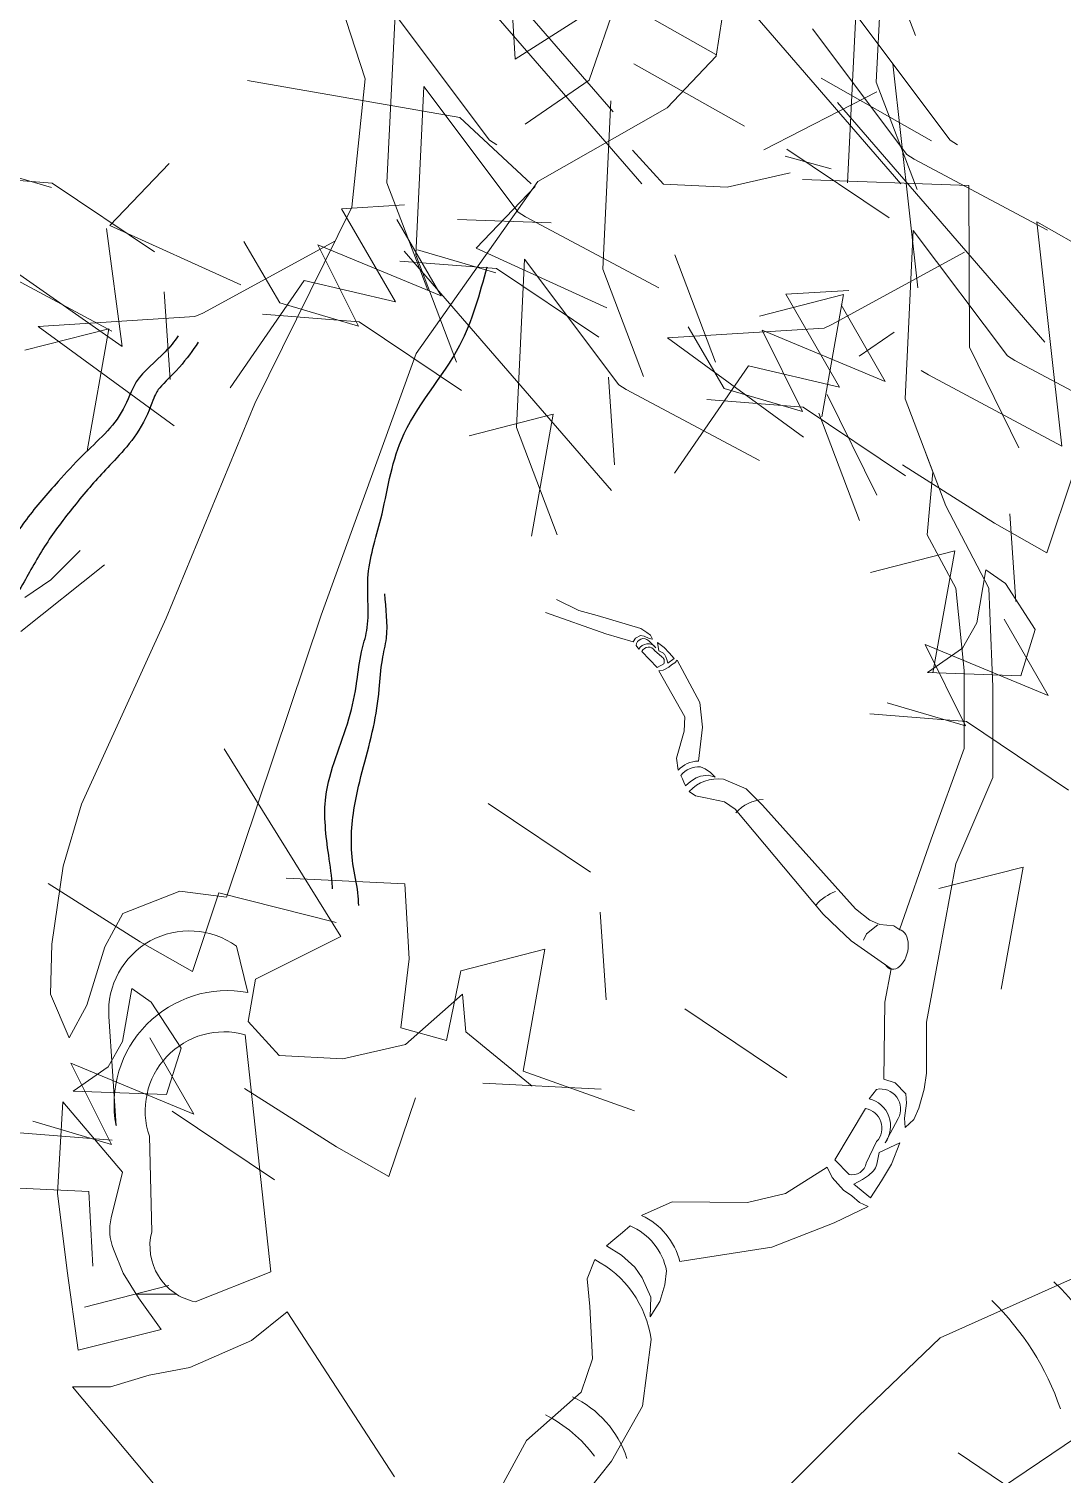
# Model space of a CAD drawing. Header units: inches. Extents: x 0.9 to 45.9, y 0.4 to 30.4.
# Drawn here: x 19.934 to 20.331, y 3.866 to 4.422 of the extents above; entities that cross this region are included whole.
import ezdxf

# ---------------------------------------------------------------- set-up
doc = ezdxf.new("R2010")
doc.units = ezdxf.units.IN
doc.header["$MEASUREMENT"] = 0
doc.layers.add('ARBOLES', color=3, linetype='Continuous', lineweight=0)

# ---------------------------------------------------------------- blocks, each defined once
blk = doc.blocks.new('drbsh')
at = {"layer": 'ARBOLES'}
for p, q in [((2066.11651133265, 1325.907592534873), (2066.129559462247, 1325.893306035964)), ((2066.180494503767, 1325.905006461282), (2066.199739462188, 1325.899673810471)), ((2066.224136150524, 1325.879252681146), (2066.181254384081, 1325.908022663905)), ((2065.840046397129, 1325.90156010111), (2065.872931537306, 1325.891900007198)), ((2066.156201158977, 1325.891973844493), (2066.182550654815, 1325.898011258834)), ((2065.873216680741, 1325.893702703259), (2065.83274348098, 1325.896866709994)), ((2065.916098447184, 1325.8649327205), (2065.873216680741, 1325.893702703259)), ((2066.129559462247, 1325.893306035964), (2066.156201158977, 1325.891973844493)), ((2066.020954865902, 1325.884580339892), (2065.994538680403, 1325.882944115774)), ((2065.994538680403, 1325.882944115774), (2066.017097927389, 1325.844013317971)), ((2066.036216888345, 1325.846476367592), (2066.017760967023, 1325.878553581457)), ((2066.082367748122, 1325.877037439961), (2066.043191956961, 1325.878436617549)), ((2065.953561911377, 1325.869331877373), (2065.96870126097, 1325.843509137828)), ((2065.984628253868, 1325.86789314262), (2066.036216888345, 1325.846476367592)), ((2066.001586401148, 1325.833849043916), (2065.984628253868, 1325.86789314262)), ((2066.059471980801, 1325.85790266991), (2066.018998781039, 1325.861066676646)), ((2066.026301697189, 1325.865760067761), (2066.059186837367, 1325.85609997385)), ((2066.102353747244, 1325.829132687151), (2066.059471980801, 1325.85790266991)), ((2065.978842565945, 1325.85294629015), (2065.947881877366, 1325.808003816711)), ((2066.017097927389, 1325.844013317971), (2065.978842565945, 1325.85294629015)), ((2066.207210165962, 1325.848780306544), (2066.180793980464, 1325.847144082425)), ((2065.922629821653, 1325.811483151554), (2065.920129419521, 1325.848190447374)), ((2065.96870126097, 1325.843509137828), (2066.001586401148, 1325.833849043916)), ((2066.169740413159, 1325.838017072357), (2066.205036699637, 1325.847029959747)), ((2066.180793980464, 1325.847144082425), (2066.20335322745, 1325.808213284623)), ((2066.205036699637, 1325.847029959747), (2066.195910419474, 1325.795870582444)), ((2066.222472188405, 1325.810676334244), (2066.204016267084, 1325.842753548109)), ((2066.001871544582, 1325.835651739977), (2065.96139834482, 1325.838815746712)), ((2065.861702709819, 1325.823697111711), (2065.896998996296, 1325.8327099991)), ((2065.896998996296, 1325.8327099991), (2065.887872716134, 1325.781550621798)), ((2066.044753311023, 1325.806881757218), (2066.001871544582, 1325.835651739977)), ((2066.139817211437, 1325.833531844025), (2066.15495656103, 1325.807709104479)), ((2066.170883553928, 1325.832093109271), (2066.222472188405, 1325.810676334244)), ((2066.187841701208, 1325.798049010568), (2066.170883553928, 1325.832093109271)), ((2066.211538239445, 1325.821156511498), (2066.22622348253, 1325.831259681046)), ((2066.108885121713, 1325.775683118205), (2066.106384719581, 1325.812390414025)), ((2066.165097866005, 1325.817146256802), (2066.134137177426, 1325.772203783362)), ((2066.20335322745, 1325.808213284623), (2066.165097866005, 1325.817146256802)), ((2066.15495656103, 1325.807709104479), (2066.187841701208, 1325.798049010568)), ((2066.188126844642, 1325.799851706628), (2066.147653644881, 1325.803015713364)), ((2066.047958009879, 1325.787897078362), (2066.083254296356, 1325.796909965752)), ((2066.083254296356, 1325.796909965752), (2066.074128016194, 1325.74575058845)), ((2066.231008611084, 1325.771081723869), (2066.188126844642, 1325.799851706628)), ((2066.229654289508, 1325.775650242367), (2066.26824140901, 1325.751238215708)), ((2066.290203829543, 1325.738864336643), (2066.301273242547, 1325.771763888194)), ((2066.277231404196, 1325.718403012154), (2066.274731002064, 1325.755110307974)), ((2066.26824140901, 1325.751238215708), (2066.26824140901, 1325.751238215708)), ((2066.26824140901, 1325.751238215708), (2066.290203829543, 1325.738864336643)), ((2066.216304292362, 1325.730616972311), (2066.251600578839, 1325.739629859701)), ((2066.251600578839, 1325.739629859701), (2066.242474298677, 1325.688470482399)), ((2066.260840400831, 1325.709485695676), (2066.264711454261, 1325.731708113853)), ((2066.264711454261, 1325.731708113853), (2066.272902003964, 1325.725937161702)), ((2066.272902003964, 1325.725937161702), (2066.285394258066, 1325.706635951579)), ((2066.254878127404, 1325.698799518136), (2066.260840400831, 1325.709485695676)), ((2066.290818251923, 1325.678987028564), (2066.2723623306, 1325.711064242429)), ((2066.285394258066, 1325.706635951579), (2066.27936867548, 1325.687297170999)), ((2066.239229617446, 1325.700403803592), (2066.290818251923, 1325.678987028564)), ((2066.256187764724, 1325.666359704888), (2066.239229617446, 1325.700403803592)), ((2066.240192884319, 1325.688696348588), (2066.254878127404, 1325.698799518136)), ((2066.27936867548, 1325.687297170999), (2066.240192884319, 1325.688696348588)), ((2066.223302624547, 1325.6760197988), (2066.256187764724, 1325.666359704888)), ((2066.256472908159, 1325.668162400949), (2066.215999708397, 1325.671326407684)), ((2066.299354674602, 1325.63939241819), (2066.256472908159, 1325.668162400949)), ((2065.945335716672, 1325.656626789456), (2065.994256291249, 1325.578045129578)), ((2066.09887744382, 1325.604952987945), (2066.055995677378, 1325.633722970704)), ((2066.244958937237, 1325.598156809401), (2066.280255223714, 1325.607169696791)), ((2066.280255223714, 1325.607169696791), (2066.271128943552, 1325.556010319488)), ((2065.971313293998, 1325.602499288924), (2066.021038206418, 1325.600058726963)), ((2065.871470903449, 1325.600230065785), (2065.910058022951, 1325.575818039126)), ((2065.932020443484, 1325.563444160061), (2065.943089856488, 1325.596343711612)), ((2065.943089856488, 1325.596343711612), (2065.992222716749, 1325.583944093844)), ((2066.021038206418, 1325.600058726963), (2066.022811486817, 1325.56872165241)), ((2066.10540881829, 1325.551503418999), (2066.102908416157, 1325.58821071482)), ((2065.994256291249, 1325.578045129578), (2065.958400452319, 1325.560136039586)), ((2065.910058022951, 1325.575818039126), (2065.910058022951, 1325.575818039126)), ((2065.910058022951, 1325.575818039126), (2065.932020443484, 1325.563444160061)), ((2066.044481706455, 1325.563717379157), (2066.079777992932, 1325.572730266546)), ((2066.079777992932, 1325.572730266546), (2066.070651712771, 1325.521570889244)), ((2066.022811486817, 1325.56872165241), (2066.019312045066, 1325.539846015738)), ((2066.022811486817, 1325.56872165241), (2066.022811486817, 1325.56872165241)), ((2065.958400452319, 1325.560136039586), (2065.955328873948, 1325.54243208933)), ((2066.038557003487, 1325.534513364928), (2066.044481706455, 1325.563717379157)), ((2065.902657014772, 1325.534065519094), (2065.906528068202, 1325.556287937271)), ((2065.906528068202, 1325.556287937271), (2065.914718617905, 1325.55051698512)), ((2066.021368196113, 1325.532850813291), (2066.045157361157, 1325.55388912715)), ((2066.045157361157, 1325.55388912715), (2066.046598883499, 1325.538031107077)), ((2065.914718617905, 1325.55051698512), (2065.927210872007, 1325.531215774997)), ((2066.181259574928, 1325.519032960602), (2066.138377808486, 1325.547802943361)), ((2065.955328873948, 1325.54243208933), (2065.968377003545, 1325.528145590421)), ((2066.019312045066, 1325.539846015738), (2066.038557003487, 1325.534513364928)), ((2065.896694741346, 1325.523379341554), (2065.902657014772, 1325.534065519094)), ((2065.932634865863, 1325.503566851982), (2065.914178944541, 1325.535644065848)), ((2066.046598883499, 1325.538031107077), (2066.074369826639, 1325.515329941026)), ((2065.927210872007, 1325.531215774997), (2065.921185289421, 1325.511876994418)), ((2065.968377003545, 1325.528145590421), (2065.995018700276, 1325.52681339895)), ((2065.995018700276, 1325.52681339895), (2066.021368196113, 1325.532850813291)), ((2065.881046231387, 1325.52498362701), (2065.932634865863, 1325.503566851982)), ((2065.898004378665, 1325.490939528306), (2065.881046231387, 1325.52498362701)), ((2065.88200949826, 1325.513276172006), (2065.896694741346, 1325.523379341554)), ((2066.053695425106, 1325.516579261581), (2066.103420337526, 1325.51413869962)), ((2066.070651712771, 1325.521570889244), (2066.117355634856, 1325.504961402529)), ((2065.921185289421, 1325.511876994418), (2065.88200949826, 1325.513276172006)), ((2065.953853034557, 1325.514310038442), (2065.992440154059, 1325.489898011783)), ((2066.014402574592, 1325.477524132718), (2066.025471987596, 1325.510423684269)), ((2065.966349629994, 1325.47607294693), (2065.923467863552, 1325.504842929689)), ((2065.865119238488, 1325.500599622218), (2065.898004378665, 1325.490939528306)), ((2065.8982895221, 1325.492742224367), (2065.857816322338, 1325.495906231102)), ((2065.992440154059, 1325.489898011783), (2065.992440154059, 1325.489898011783)), ((2065.992440154059, 1325.489898011783), (2066.014402574592, 1325.477524132718)), ((2065.838785480172, 1325.473619247909), (2065.888510392591, 1325.471178685948)), ((2065.888510392591, 1325.471178685948), (2065.89028367299, 1325.439841611395)), ((2065.89028367299, 1325.439841611395), (2065.89028367299, 1325.439841611395)), ((2065.886775551178, 1325.422736632819), (2065.922071837655, 1325.431749520209)), ((2066.295878371178, 1325.332872813536), (2066.252996604736, 1325.361642796295))]:
    blk.add_line(p, q, dxfattribs=at)
at = {"layer": 'ARBOLES', "color": 40, "lineweight": -3, "ltscale": 0.05}
for points, knots in [([(2065.990775548199, 1325.597971342441), (2065.990760921002, 1325.598219437042), (2065.99046297127, 1325.602975292287), (2065.988535575376, 1325.615710446201), (2065.985515255961, 1325.640161839795), (2065.996886505331, 1325.66328477686), (2066.000984238121, 1325.683751763974), (2066.00228467856, 1325.696307626112), (2066.006879354432, 1325.71024963799), (2066.003694743886, 1325.729625999257), (2066.012662578196, 1325.755652051013), (2066.017206526623, 1325.791614677382), (2066.045450395652, 1325.820915415287), (2066.052530920707, 1325.84738856764), (2066.055556543445, 1325.8587009733)], [0.0394488688079789, 0.0394488688079789, 0.0394488688079789, 0.0394488688079789, 0.0401955979614097, 0.0537702330025662, 0.0782065168942876, 0.1122583886209234, 0.128367161448092, 0.1408131915931568, 0.150033680962336, 0.1719696084466653, 0.1974579812009499, 0.2316550493067436, 0.2782897401064927, 0.3130868744995916, 0.3130868744995916, 0.3130868744995916, 0.3130868744995916]), ([(2065.934379942179, 1325.827048265185), (2065.932163664044, 1325.823596116874), (2065.929607272369, 1325.820103224178), (2065.922353110538, 1325.811986586278), (2065.919007382211, 1325.80902105775), (2065.916658348217, 1325.8058624278), (2065.916317739151, 1325.804917334096), (2065.91368976888, 1325.798017131958), (2065.911271350145, 1325.792694730501), (2065.905888680554, 1325.784787506069), (2065.902990643153, 1325.781514137418), (2065.894887843012, 1325.772834856872), (2065.890854991297, 1325.768647278918), (2065.88212086203, 1325.758100196517), (2065.877757786734, 1325.752728921401), (2065.870310681243, 1325.742233486824), (2065.866923005517, 1325.736573429008), (2065.860713757273, 1325.725432260081), (2065.858042739684, 1325.720341023727), (2065.83943821762, 1325.694097824462), (2065.819007607412, 1325.668696878781), (2065.779768125064, 1325.625726474396), (2065.744662629463, 1325.589059598856), (2065.724474673064, 1325.568143272877), (2065.721752567293, 1325.564656464356), (2065.718696610627, 1325.560270731155)], [0.1620575157350072, 0.1620575157350072, 0.1620575157350072, 0.1620575157350072, 0.1961721231079816, 0.1961721231079816, 0.2420973539763459, 0.2420973539763459, 0.2765232390010261, 0.2765232390010261, 0.3109491240257065, 0.3109491240257065, 0.3453750090503868, 0.3453750090503868, 0.4142267790997474, 0.4142267790997474, 0.4830785491491081, 0.4830785491491081, 0.5519303191984686, 0.5519303191984686, 0.6142307658090994, 0.6142307658090994, 0.6614213359964511, 0.6614213359964511, 0.6966575399496079, 0.6966575399496079, 0.7010801486882288, 0.7010801486882288, 0.7010801486882288, 0.7010801486882288]), ([(2065.926049117098, 1325.829726474923), (2065.924373325565, 1325.827386034464), (2065.918919257366, 1325.820572702195), (2065.907993404755, 1325.812664106), (2065.902323183587, 1325.794174161532), (2065.888086302439, 1325.782406137182), (2065.874364235117, 1325.767309332347), (2065.862143234271, 1325.753340200765), (2065.850574582648, 1325.735438877704), (2065.840337879266, 1325.717523992509), (2065.831674482425, 1325.699508520519), (2065.822108200769, 1325.699586398054), (2065.821144521708, 1325.699719279783)], [0.1673592823567681, 0.1673592823567681, 0.1673592823567681, 0.1673592823567681, 0.1951597815255988, 0.2515602139913373, 0.2924567590787688, 0.3756671583304663, 0.423804135510201, 0.4905569818558313, 0.5552214692710601, 0.6264428960692549, 0.7027790719727264, 0.7118069473092571, 0.7118069473092571, 0.7118069473092571, 0.7118069473092571]), ([(2066.001717288509, 1325.591015520474), (2066.001617793972, 1325.592791796554), (2066.001322321634, 1325.598657719441), (2065.997908367754, 1325.612262573203), (2065.999238760919, 1325.636207853811), (2066.007217117563, 1325.659753958148), (2066.010486071197, 1325.680423791422), (2066.01106498911, 1325.693030090847), (2066.014611850908, 1325.706110936908), (2066.013021159415, 1325.715482396045), (2066.012713505659, 1325.721681428951)], [0.0371180895805946, 0.0371180895805946, 0.0371180895805946, 0.0371180895805946, 0.0424497253840332, 0.05473776310690599, 0.0789302744451883, 0.1129821461718239, 0.1290909189990163, 0.1415369491440776, 0.1507574385132302, 0.1693401305282455, 0.1693401305282455, 0.1693401305282455, 0.1693401305282455])]:
    blk.add_open_spline(points, degree=3, knots=knots, dxfattribs=at)

msp = doc.modelspace()

# ---------------------------------------------------------------- linework, layer by layer
at = {"layer": 'ARBOLES', "lineweight": 5}
for p, q in [((20.07883975960367, 4.481736035471599, -0.0740027246248414), (20.15860877341156, 4.389583920289269, -0.0740027246248414)), ((20.26308981880679, 4.465780564517317, -0.0740027246248414), (20.25995713845286, 4.401031994793684, -0.0740027246248414)), ((20.25933744948979, 4.460191145976509, -0.0740027246248414), (20.27504347766175, 4.418950685054469, -0.0740027246248414)), ((20.08992022670786, 4.454059436658426, -0.0740027246248414), (20.16968924051575, 4.361907321475641, -0.0740027246248414)), ((20.18964373529052, 4.454059436658426, -0.0740027246248414), (20.26941274909863, 4.361907321475641, -0.0740027246248414)), ((20.16380838309765, 4.443371577206889, -0.0740027246248414), (20.14942846093258, 4.401755371566637, -0.0740027246248414)), ((20.1981206378337, 4.411734582942458, -0.0740027246248414), (20.15556802793166, 4.435830891845725, -0.0740027246248414)), ((20.07472326874453, 4.427033326178261, -0.0740027246248414), (20.07159058839061, 4.362284756454969, -0.0740027246248414)), ((20.11102768018763, 4.378748432658071, -0.0740027246248414), (20.07472326874453, 4.427033326178261, -0.0740027246248414)), ((20.25201004705654, 4.427033326178261, -0.0740027246248414), (20.24887736670171, 4.362284756454969, -0.0740027246248414)), ((20.28831445849987, 4.378748432658071, -0.0740027246248414), (20.25201004705654, 4.427033326178261, -0.0740027246248414)), ((20.2716934101657, 4.373213112895073, -0.0740027246248414), (20.23538899872374, 4.421498006415717, -0.0740027246248414)), ((20.20920110493789, 4.384057984129285, -0.0740027246248414), (20.16664849503563, 4.40815429303187, -0.0740027246248414)), ((20.26637200361874, 4.40815429303187, -0.0740027246248414), (20.27597866546061, 4.321921475676149, -0.0740027246248414)), ((20.09959710935145, 4.387407262969063, -0.0740027246248414), (20.01797885567662, 4.401717676417078, -0.0740027246248414)), ((20.08580373584964, 4.399356727364633, -0.0740027246248414), (20.08267105549571, 4.334608157641227, -0.0740027246248414)), ((20.1221081472916, 4.351071833844557, -0.0740027246248414), (20.08580373584964, 4.399356727364633, -0.0740027246248414)), ((20.14942846093258, 4.401755371566637, -0.0740027246248414), (20.12473782861666, 4.384877297973944, -0.0740027246248414)), ((20.28122379343658, 4.378522664366628, -0.0740027246248414), (20.23867118353455, 4.402618973269327, -0.0740027246248414)), ((20.25995713845286, 4.401031994793684, -0.0740027246248414), (20.27566316662346, 4.359791533871643, -0.0740027246248414)), ((20.15782642434878, 4.39382140760209, -0.0740027246248414), (20.15469374399486, 4.32907283787857, -0.0740027246248414)), ((20.26014863737377, 4.397319415671731, -0.0740027246248414), (20.2166295070147, 4.375016007747362, -0.0740027246248414)), ((20.24504607081171, 4.393170919268513, -0.0740027246248414), (20.32481508461846, 4.301018804085956, -0.0740027246248414)), ((20.12714813988082, 4.361910341335587, -0.0740027246248414), (20.09959710935145, 4.387407262969063, -0.0740027246248414)), ((20.11386574580347, 4.376970787604918, -0.0740027246248414), (20.11102768018763, 4.378748432658071, -0.0740027246248414)), ((20.2911525241157, 4.376970787604918, -0.0740027246248414), (20.28831445849987, 4.378748432658071, -0.0740027246248414)), ((19.96499043644694, 4.345918249630571, -0.0740027246248414), (19.9877583272028, 4.3697286732165, -0.0740027246248414)), ((20.27453147578289, 4.371435467842261, -0.0740027246248414), (20.2716934101657, 4.373213112895073, -0.0740027246248414)), ((20.3258404197516, 4.344062754726892, -0.0740027246248414), (20.27453147578289, 4.371435467842261, -0.0740027246248414)), ((20.07159058839061, 4.362284756454969, -0.0740027246248414), (20.08729661656257, 4.321044295532701, -0.0740027246248414)), ((20.10588923278969, 4.33712246038975, -0.0740027246248414), (20.12865712354555, 4.36093288397602, -0.0740027246248414)), ((20.23147807882565, 4.363589197301607, -0.0740027246248414), (20.29561715030154, 4.361269250401605, -0.0740027246248414)), ((20.29561715030154, 4.361269250401605, -0.0740027246248414), (20.29577644334863, 4.299049207319953, -0.0740027246248414)), ((20.12494621290766, 4.349294188791291, -0.0740027246248414), (20.1221081472916, 4.351071833844557, -0.0740027246248414)), ((20.17625515687773, 4.321921475676149, -0.0740027246248414), (20.12494621290766, 4.349294188791291, -0.0740027246248414)), ((19.9696343643307, 4.299314601656064, -0.0740027246248414), (19.96358617463083, 4.344769089876863, -0.0740027246248414)), ((20.01537503017157, 4.323073829576046, -0.0740027246248414), (19.96499043644694, 4.345918249630571, -0.0740027246248414)), ((20.27417028591076, 4.344003529737719, -0.0740027246248414), (20.2710376055566, 4.279254960014313, -0.0740027246248414)), ((20.31047469735363, 4.295718636217529, -0.0740027246248414), (20.27417028591076, 4.344003529737719, -0.0740027246248414)), ((20.3643269490406, 4.323169466739373, -0.0740027246248414), (20.32177433913857, 4.347265775642526, -0.0740027246248414)), ((20.32177433913857, 4.347265775642526, -0.0740027246248414), (20.33138100098067, 4.261032958286577, -0.0740027246248414)), ((20.05177822801765, 4.340041233542465, -0.0740027246248414), (20.00070904939052, 4.312223754344345, -0.0740027246248414)), ((20.15627382651455, 4.314278040335225, -0.0740027246248414), (20.10588923278969, 4.33712246038975, -0.0740027246248414)), ((19.96572697725382, 4.305315516388063, -0.0740027246248414), (19.91441803328466, 4.332688229503319, -0.0740027246248414)), ((20.0782193752887, 4.336088723156863, -0.0740027246248414), (20.15798838909591, 4.243936607974078, -0.0740027246248414)), ((20.08267105549571, 4.334608157641227, -0.0740027246248414), (20.09837708366676, 4.293367696719073, -0.0740027246248414)), ((20.12458502303643, 4.332932890212291, -0.0740027246248414), (20.12145234268159, 4.268184320488885, -0.0740027246248414)), ((20.16088943447976, 4.28464799669176, -0.0740027246248414), (20.12458502303643, 4.332932890212291, -0.0740027246248414)), ((20.18239456407768, 4.334608157641227, -0.0740027246248414), (20.19810059224851, 4.293367696719073, -0.0740027246248414)), ((20.29394800971458, 4.335642972797118, -0.0740027246248414), (20.24287883108768, 4.307825493598429, -0.0740027246248414)), ((19.92775527476174, 4.328655510390931, -0.0740027246248414), (19.9696343643307, 4.299314601656064, -0.0740027246248414)), ((20.15469374399486, 4.32907283787857, -0.0740027246248414), (20.17039977216545, 4.287832376956416, -0.0740027246248414)), ((19.99766406130384, 4.310829951659215, -0.0740027246248414), (19.93737235516259, 4.307041627083763, -0.0740027246248414)), ((20.00070904939052, 4.312223754344345, -0.0740027246248414), (19.99766406130384, 4.310829951659215, -0.0740027246248414)), ((19.93737235516259, 4.307041627083763, -0.0740027246248414), (19.98974085236891, 4.268835194799621, -0.0740027246248414)), ((20.23983384300054, 4.306431690913982, -0.0740027246248414), (20.17954213685975, 4.302643366338302, -0.0740027246248414)), ((20.24287883108768, 4.307825493598429, -0.0740027246248414), (20.23983384300054, 4.306431690913982, -0.0740027246248414)), ((20.17954213685975, 4.302643366338302, -0.0740027246248414), (20.2319106340647, 4.264436934054501, -0.0740027246248414)), ((20.29577644334863, 4.299049207319953, -0.0740027246248414), (20.31486233694777, 4.260366276861745, -0.0740027246248414)), ((20.29577644334863, 4.299049207319953, -0.0740027246248414), (20.29577644334863, 4.299049207319953, -0.0740027246248414)), ((20.31331276296969, 4.29394099116449, -0.0740027246248414), (20.31047469735363, 4.295718636217529, -0.0740027246248414)), ((20.36462170693862, 4.266568278049348, -0.0740027246248414), (20.31331276296969, 4.29394099116449, -0.0740027246248414)), ((20.28007205701174, 4.288405671401947, -0.0740027246248414), (20.27723399139568, 4.290183316454417, -0.0740027246248414)), ((20.33138100098067, 4.261032958286577, -0.0740027246248414), (20.28007205701174, 4.288405671401947, -0.0740027246248414)), ((20.16372750009559, 4.282870351638948, -0.0740027246248414), (20.16088943447976, 4.28464799669176, -0.0740027246248414)), ((20.21503644406566, 4.255497638523693, -0.0740027246248414), (20.16372750009559, 4.282870351638948, -0.0740027246248414)), ((20.24107502473184, 4.280831154639017, -0.0740027246248414), (20.26016091832985, 4.242148224180923, -0.0740027246248414)), ((20.24107502473184, 4.280831154639017, -0.0740027246248414), (20.24107502473184, 4.280831154639017, -0.0740027246248414)), ((20.2710376055566, 4.279254960014313, -0.0740027246248414), (20.28674363372856, 4.2380144990925, -0.0740027246248414)), ((20.23779689959774, 4.273719640251656, -0.0740027246248414), (20.2535029277697, 4.232479179329047, -0.0740027246248414)), ((20.12145234268159, 4.268184320488885, -0.0740027246248414), (20.13715837085356, 4.226943859566958, -0.0740027246248414))]:
    msp.add_line(p, q, dxfattribs=at)
at = {"layer": 'ARBOLES', "color": 40, "lineweight": 5}
for p, q in [((20.12094653420654, 4.409928390837521, -0.0740027246248414), (20.11736804709953, 4.468384294083066, -0.0740027246248414)), ((20.19829056850476, 4.411071081554823, -0.0740027246248414), (20.20183663019957, 4.43361247701624, -0.0740027246248414)), ((20.06324761150272, 4.402334079283591, -0.0740027246248414), (20.05391485157865, 4.430685510612292, -0.0740027246248414)), ((20.15338608488064, 4.430514450100063, -0.0740027246248414), (20.12094653420654, 4.409928390837521, -0.0740027246248414)), ((20.17944804270364, 4.391137955370922, -0.0740027246248414), (20.19829056850476, 4.411071081554823, -0.0740027246248414)), ((20.05811397955976, 4.352911916146113, -0.0740027246248414), (20.06324761150272, 4.402334079283591, -0.0740027246248414)), ((20.12963933121459, 4.362775064899878, -0.0740027246248414), (20.17944804270364, 4.391137955370922, -0.0740027246248414)), ((20.12963933121459, 4.362775064899878, -0.0740027246248414), (20.08281853699854, 4.296641997920219, -0.0740027246248414)), ((20.05811397955976, 4.352911916146113, -0.0740027246248414), (20.02079295396156, 4.277378879221359, -0.0740027246248414)), ((20.08281853699854, 4.296641997920219, -0.0740027246248414), (20.04632148793057, 4.196013392702511, -0.0740027246248414)), ((20.02079295396156, 4.277378879221359, -0.0740027246248414), (19.9865627591626, 4.19486757084745, -0.0740027246248414)), ((20.28176020672667, 4.251099845959615, -0.0740027246248414), (20.27889061964179, 4.258634729553236, -0.0740027246248414)), ((20.27948856359858, 4.226889817028436, -0.0740027246248414), (20.28176020672667, 4.251099845959615, -0.0740027246248414)), ((20.30323073296272, 4.20633158132965, -0.0740027246248414), (20.28674363372856, 4.2380144990925, -0.0740027246248414)), ((20.2905683353486, 4.20633158132965, -0.0740027246248414), (20.27948856359858, 4.226889817028436, -0.0740027246248414)), ((19.95345463337257, 4.220903347607745, -0.0740027246248414), (19.9421624066877, 4.20960723377685, -0.0740027246248414)), ((19.96293368258675, 4.21542455333325, -0.0740027246248414), (19.93064590469457, 4.189781120905636, -0.0740027246248414)), ((19.9421624066877, 4.20960723377685, -0.0740027246248414), (19.93219704553466, 4.202741183082239, -0.0740027246248414)), ((20.29373358707544, 4.174703809271691, -0.0740027246248414), (20.2905683353486, 4.20633158132965, -0.0740027246248414)), ((20.30481335882568, 4.168378254860031, -0.0740027246248414), (20.30323073296272, 4.20633158132965, -0.0740027246248414)), ((20.13686933371291, 4.201984455709166, -0.0740027246248414), (20.14548155016364, 4.19778068437482, -0.0740027246248414)), ((20.14548155016364, 4.19778068437482, -0.0740027246248414), (20.15247596094859, 4.195831170385745, -0.0740027246248414)), ((19.9865627591626, 4.19486757084745, -0.0740027246248414), (19.95399306988161, 4.123343429097631, -0.0740027246248414)), ((20.04632148793057, 4.196013392702511, -0.0740027246248414), (20.0098907985785, 4.08750423962384, -0.0740027246248414)), ((20.13256130861582, 4.197025225766865, -0.0740027246248414), (20.15588659346786, 4.188781311120565, -0.0740027246248414)), ((20.15247596094859, 4.195831170385745, -0.0740027246248414), (20.16929844156475, 4.190868184116525, -0.0740027246248414)), ((20.15588659346786, 4.188781311120565, -0.0740027246248414), (20.16639986518457, 4.185707227222551, -0.0740027246248414)), ((20.16639986518457, 4.185707227222551, -0.0740027246248414), (20.16730494185462, 4.187114650022622, -0.0740027246248414)), ((20.16730494185462, 4.187114650022622, -0.0740027246248414), (20.16921569406672, 4.188158244734481, -0.0740027246248414)), ((20.16921569406672, 4.188158244734481, -0.0740027246248414), (20.17053768446958, 4.187887064175001, -0.0740027246248414)), ((20.16929844156475, 4.190868184116525, -0.0740027246248414), (20.17167192010474, 4.18938966973154, -0.0740027246248414)), ((20.17053768446958, 4.187887064175001, -0.0740027246248414), (20.17254064423655, 4.187043235362111, -0.0740027246248414)), ((20.17167192010474, 4.18938966973154, -0.0740027246248414), (20.17306580281461, 4.188282312452529, -0.0740027246248414)), ((20.17254064423655, 4.187043235362111, -0.0740027246248414), (20.1738291450627, 4.186770430540477, -0.0740027246248414)), ((20.17306580281461, 4.188282312452529, -0.0740027246248414), (20.1738291450627, 4.186770430540477, -0.0740027246248414)), ((20.1675107874858, 4.184322469587741, -0.0740027246248414), (20.16850369690455, 4.182949983870103, -0.0740027246248414)), ((20.16971336641454, 4.182055971568943, -0.0740027246248414), (20.17558168480768, 4.175933465090438, -0.0740027246248414)), ((20.17514819456669, 4.183487205701553, -0.0740027246248414), (20.1723414230717, 4.186183942629199, -0.0740027246248414)), ((20.17721401882481, 4.180094966129545, -0.0740027246248414), (20.17467143674166, 4.182343892643857, -0.0740027246248414)), ((20.17626222790368, 4.182251170534968, -0.0740027246248414), (20.1757160684695, 4.18548615662813, -0.0740027246248414)), ((20.1757160684695, 4.18548615662813, -0.0740027246248414), (20.17831700668152, 4.183543909037311, -0.0740027246248414)), ((20.17776312604865, 4.181514975513309, -0.0740027246248414), (20.17626222790368, 4.182251170534968, -0.0740027246248414)), ((20.17831700668152, 4.183543909037311, -0.0740027246248414), (20.18021287318975, 4.181497355129736, -0.0740027246248414)), ((20.17899567877571, 4.179923569065508, -0.0740027246248414), (20.17856423409766, 4.180738312004891, -0.0740027246248414)), ((20.18021287318975, 4.181497355129736, -0.0740027246248414), (20.18212266387063, 4.179388451617669, -0.0740027246248414)), ((20.17558168480768, 4.175933465090438, -0.0740027246248414), (20.17812932328779, 4.17731432906497, -0.0740027246248414)), ((20.17789356745861, 4.174891510835991, -0.0740027246248414), (20.18004079975462, 4.175954250973959, -0.0740027246248414)), ((20.17931861104061, 4.178945219017677, -0.0740027246248414), (20.17899567877571, 4.179923569065508, -0.0740027246248414)), ((20.1796556714658, 4.177597989651517, -0.0740027246248414), (20.17931861104061, 4.178945219017677, -0.0740027246248414)), ((20.18212266387063, 4.179388451617669, -0.0740027246248414), (20.1796556714658, 4.177597989651517, -0.0740027246248414)), ((20.18004079975462, 4.175954250973959, -0.0740027246248414), (20.18117780068182, 4.176880498624868, -0.0740027246248414)), ((20.18117780068182, 4.176880498624868, -0.0740027246248414), (20.18237552920463, 4.177665959315377, -0.0740027246248414)), ((20.18237552920463, 4.177665959315377, -0.0740027246248414), (20.18324490148375, 4.178699932040089, -0.0740027246248414)), ((20.18324490148375, 4.178699932040089, -0.0740027246248414), (20.19203957982067, 4.162453869963073, -0.0740027246248414)), ((20.17629817995844, 4.174576209560072, -0.0740027246248414), (20.17789356745861, 4.174891510835991, -0.0740027246248414)), ((20.17629817995844, 4.174576209560072, -0.0740027246248414), (20.18620332919072, 4.156884042880037, -0.0740027246248414)), ((20.29373358707544, 4.144657609677765, -0.0740027246248414), (20.29373358707544, 4.174703809271691, -0.0740027246248414)), ((20.30481335882568, 4.133587705596014, -0.0740027246248414), (20.30481335882568, 4.168378254860031, -0.0740027246248414)), ((20.19203957982067, 4.162453869963073, -0.0740027246248414), (20.19300078969972, 4.152959811037917, -0.0740027246248414)), ((20.18620332919072, 4.156884042880037, -0.0740027246248414), (20.18595457845667, 4.151344806137999, -0.0740027246248414)), ((20.19300078969972, 4.152959811037917, -0.0740027246248414), (20.1914946468958, 4.139814714524491, -0.0740027246248414)), ((20.18595457845667, 4.151344806137999, -0.0740027246248414), (20.18301971218561, 4.141028972631702, -0.0740027246248414)), ((20.28107118946268, 4.109866692691625, -0.0740027246248414), (20.29373358707544, 4.144657609677765, -0.0740027246248414)), ((20.18301971218561, 4.141028972631702, -0.0740027246248414), (20.1837051978287, 4.136334441073345, -0.0740027246248414)), ((20.19223812245586, 4.137650586574736, -0.0740027246248414), (20.19411048096963, 4.136885871321041, -0.0740027246248414)), ((20.19411048096963, 4.136885871321041, -0.0740027246248414), (20.19616672932857, 4.135540713498798, -0.0740027246248414)), ((20.18470119388989, 4.13435549271604, -0.0740027246248414), (20.18530696288762, 4.133071257198466, -0.0740027246248414)), ((20.18530696288762, 4.133071257198466, -0.0740027246248414), (20.18588334415249, 4.131768598915286, -0.0740027246248414)), ((20.18588334415249, 4.131768598915286, -0.0740027246248414), (20.18654078480158, 4.130365662980907, -0.0740027246248414)), ((20.18654078480158, 4.130365662980907, -0.0740027246248414), (20.18838868980269, 4.132033925738014, -0.0740027246248414)), ((20.18838868980269, 4.132033925738014, -0.0740027246248414), (20.19056337438182, 4.133436771390265, -0.0740027246248414)), ((20.19056337438182, 4.133436771390265, -0.0740027246248414), (20.19229624367067, 4.134026017685741, -0.0740027246248414)), ((20.19229624367067, 4.134026017685741, -0.0740027246248414), (20.19524349240059, 4.134492143096949, -0.0740027246248414)), ((20.19524349240059, 4.134492143096949, -0.0740027246248414), (20.19792344524744, 4.133651404203064, -0.0740027246248414)), ((20.19616672932857, 4.135540713498798, -0.0740027246248414), (20.19792344524744, 4.133651404203064, -0.0740027246248414)), ((20.2010694699748, 4.132915441932241, -0.0740027246248414), (20.20988653065869, 4.129167852335613, -0.0740027246248414)), ((20.2905683353486, 4.100378361074021, -0.0740027246248414), (20.30481335882568, 4.133587705596014, -0.0740027246248414)), ((20.18796245014373, 4.128217219346297, -0.0740027246248414), (20.19031245400178, 4.126451395022613, -0.0740027246248414)), ((20.19031245400178, 4.126451395022613, -0.0740027246248414), (20.1941953565527, 4.12575475115294, -0.0740027246248414)), ((20.1941953565527, 4.12575475115294, -0.0740027246248414), (20.20149616934968, 4.124139082760038, -0.0740027246248414)), ((20.20988653065869, 4.129167852335613, -0.0740027246248414), (20.21620386162571, 4.122856103613557, -0.0740027246248414)), ((19.95399306988161, 4.123343429097631, -0.0740027246248414), (19.94694496102879, 4.09944039378648, -0.0740027246248414)), ((20.20149616934968, 4.124139082760038, -0.0740027246248414), (20.20560781862063, 4.121321372994075, -0.0740027246248414)), ((20.20560781862063, 4.121321372994075, -0.0740027246248414), (20.23953950122568, 4.081004177790973, -0.0740027246248414)), ((20.21620386162571, 4.122856103613557, -0.0740027246248414), (20.25197246777775, 4.083063716827709, -0.0740027246248414)), ((20.26882655936951, 4.074997782416958, -0.0740027246248414), (20.28107118946268, 4.109866692691625, -0.0740027246248414)), ((19.94694496102879, 4.09944039378648, -0.0740027246248414), (19.94266088460454, 4.069478770260034, -0.0740027246248414)), ((20.28404032581766, 4.064977807844784, -0.0740027246248414), (20.2905683353486, 4.100378361074021, -0.0740027246248414)), ((19.99192672045778, 4.089809753742529, -0.0740027246248414), (19.96997161105473, 4.081249552536278, -0.0740027246248414)), ((20.0098907985785, 4.08750423962384, -0.0740027246248414), (19.99192672045778, 4.089809753742529, -0.0740027246248414)), ((19.96997161105473, 4.081249552536278, -0.0740027246248414), (19.96300972610656, 4.068408699144001, -0.0740027246248414)), ((20.23953950122568, 4.081004177790973, -0.0740027246248414), (20.24530312081065, 4.075405918188025, -0.0740027246248414)), ((20.25197246777775, 4.083063716827709, -0.0740027246248414), (20.25751385015569, 4.078721586771266, -0.0740027246248414)), ((20.24530312081065, 4.075405918188025, -0.0740027246248414), (20.25028575313654, 4.070746348700581, -0.0740027246248414)), ((20.26050337382257, 4.076815497669699, -0.0740027246248414), (20.25615698535471, 4.07347096322529, -0.0740027246248414)), ((20.25751385015569, 4.078721586771266, -0.0740027246248414), (20.26130631176765, 4.077041003321241, -0.0740027246248414)), ((20.26130631176765, 4.077041003321241, -0.0740027246248414), (20.26675845031768, 4.076448391649464, -0.0740027246248414)), ((20.2689906763358, 4.074966101142863, -0.0740027246248414), (20.26675845031768, 4.076448391649464, -0.0740027246248414)), ((20.25028575313654, 4.070746348700581, -0.0740027246248414), (20.26565526453946, 4.060013845674902, -0.0740027246248414)), ((20.25502288954776, 4.071043239014543, -0.0740027246248414), (20.25615698535471, 4.07347096322529, -0.0740027246248414)), ((19.94266088460454, 4.069478770260034, -0.0740027246248414), (19.94212546197063, 4.050217857894026, -0.0740027246248414)), ((19.96300972610656, 4.068408699144001, -0.0740027246248414), (19.9560485365128, 4.045937573429669, -0.0740027246248414)), ((20.01362446502075, 4.068655228740781, -0.0740027246248414), (20.01807849641277, 4.050869366890865, -0.0740027246248414)), ((20.28404032581766, 4.064977807844784, -0.0740027246248414), (20.27931490687165, 4.039480115271644, -0.0740027246248414)), ((20.26565526453946, 4.060013845674902, -0.0740027246248414), (20.26326607598371, 4.047122060118554, -0.0740027246248414)), ((19.94212546197063, 4.050217857894026, -0.0740027246248414), (19.94933338264563, 4.033362847654061, -0.0740027246248414)), ((19.9560485365128, 4.045937573429669, -0.0740027246248414), (19.94933338264563, 4.033362847654061, -0.0740027246248414)), ((20.26326607598371, 4.047122060118554, -0.0740027246248414), (20.26286234285458, 4.017485666383195, -0.0740027246248414)), ((19.96734500932466, 3.999565659868935, -0.0740027246248414), (19.9645549697107, 4.041602514209998, -0.0740027246248414)), ((20.27931490687165, 4.039480115271644, -0.0740027246248414), (20.27929570077372, 4.019832466539569, -0.0740027246248414)), ((20.01705879093883, 4.034620629180935, -0.0740027246248414), (20.0269038156387, 3.943358104969306, -0.0740027246248414)), ((20.27929570077372, 4.019832466539569, -0.0740027246248414), (20.27841677928568, 4.013664652462907, -0.0740027246248414)), ((20.26286234285458, 4.017485666383195, -0.0740027246248414), (20.26718710687082, 4.01614481410364, -0.0740027246248414)), ((20.26718710687082, 4.01614481410364, -0.0740027246248414), (20.27129134647366, 4.01191850254564, -0.0740027246248414)), ((19.94682928624461, 4.00878505062586, -0.0740027246248414), (19.94480257513992, 3.973708876264467, -0.0740027246248414)), ((19.96982492679471, 3.981726817209491, -0.0740027246248414), (19.94682928624461, 4.00878505062586, -0.0740027246248414)), ((20.26005618054164, 4.013586686343828, -0.0740027246248414), (20.25719657745576, 4.010004281421615, -0.0740027246248414)), ((20.27129134647366, 4.01191850254564, -0.0740027246248414), (20.27154137869574, 4.008275400329566, -0.0740027246248414)), ((20.27841677928568, 4.013664652462907, -0.0740027246248414), (20.27628021175978, 4.006405978933898, -0.0740027246248414)), ((20.25574140693975, 4.006203122579322, -0.0740027246248414), (20.24402686011972, 3.986470403681309, -0.0740027246248414)), ((20.27154137869574, 4.008275400329566, -0.0740027246248414), (20.27079136216166, 4.002442255516357, -0.0740027246248414)), ((20.27628021175978, 4.006405978933898, -0.0740027246248414), (20.27440215806273, 4.00197007392795, -0.0740027246248414)), ((20.26340762355385, 3.993069251955703, -0.0740027246248414), (20.26840673071256, 4.002339581931651, -0.0740027246248414)), ((20.27079136216166, 4.002442255516357, -0.0740027246248414), (20.27101291430886, 3.99888529355654, -0.0740027246248414)), ((20.27440215806273, 4.00197007392795, -0.0740027246248414), (20.27101291430886, 3.99888529355654, -0.0740027246248414)), ((19.98105802453374, 3.958822526576668, -0.0740027246248414), (19.98013759449945, 3.995551457475571, -0.0740027246248414)), ((20.25605873954969, 3.985227249027261, -0.0740027246248414), (20.26008155007484, 3.993484569582606, -0.0740027246248414)), ((20.26099147221571, 3.989269830112548, -0.0740027246248414), (20.26903053525852, 3.993035820404984, -0.0740027246248414)), ((20.26903053525852, 3.993035820404984, -0.0740027246248414), (20.26584956522292, 3.984848374069642, -0.0740027246248414)), ((20.24402686011972, 3.986470403681309, -0.0740027246248414), (20.24947153141356, 3.980827731936515, -0.0740027246248414)), ((20.26015861158048, 3.984823615197556, -0.0740027246248414), (20.26099147221571, 3.989269830112548, -0.0740027246248414)), ((19.96546921498479, 3.964164712633973, -0.0740027246248414), (19.96982492679471, 3.981726817209491, -0.0740027246248414)), ((20.24100685258468, 3.98361970974473, -0.0740027246248414), (20.22501798408261, 3.973469391839316, -0.0740027246248414)), ((20.24100685258468, 3.98361970974473, -0.0740027246248414), (20.24298392688483, 3.979688380040542, -0.0740027246248414)), ((20.25690171717478, 3.980457906566912, -0.0740027246248414), (20.2587136171458, 3.98217263996888, -0.0740027246248414)), ((20.26584956522292, 3.984848374069642, -0.0740027246248414), (20.26188619563963, 3.978423721772046, -0.0740027246248414)), ((20.24298392688483, 3.979688380040542, -0.0740027246248414), (20.24730928637182, 3.974859363101686, -0.0740027246248414)), ((20.25131612821365, 3.977053499278881, -0.0740027246248414), (20.25458469140271, 3.978907648237609, -0.0740027246248414)), ((20.25777034477169, 3.971917626706485, -0.0740027246248414), (20.25131612821365, 3.977053499278881, -0.0740027246248414)), ((20.25458469140271, 3.978907648237609, -0.0740027246248414), (20.25690171717478, 3.980457906566912, -0.0740027246248414)), ((20.26188619563963, 3.978423721772046, -0.0740027246248414), (20.25777034477169, 3.971917626706485, -0.0740027246248414)), ((19.94480257513992, 3.973708876264467, -0.0740027246248414), (19.94855122893073, 3.94374725273768, -0.0740027246248414)), ((20.18137481479066, 3.970291444887707, -0.0740027246248414), (20.16963119870665, 3.965105538248608, -0.0740027246248414)), ((20.21039564669472, 3.970107750973042, -0.0740027246248414), (20.18137481479066, 3.970291444887707, -0.0740027246248414)), ((20.22501798408261, 3.973469391839316, -0.0740027246248414), (20.21039564669472, 3.970107750973042, -0.0740027246248414)), ((20.24730928637182, 3.974859363101686, -0.0740027246248414), (20.25054740432556, 3.972565470352478, -0.0740027246248414)), ((20.25054740432556, 3.972565470352478, -0.0740027246248414), (20.25346241804168, 3.970011320264902, -0.0740027246248414)), ((20.25346241804168, 3.970011320264902, -0.0740027246248414), (20.25678765057255, 3.968493194904894, -0.0740027246248414)), ((20.25678765057255, 3.968493194904894, -0.0740027246248414), (20.24376521890967, 3.962285093006003, -0.0740027246248414)), ((20.16228283549167, 3.958566891530026, -0.0740027246248414), (20.15930374018153, 3.956121037814441, -0.0740027246248414)), ((20.16519262217371, 3.961076029434011, -0.0740027246248414), (20.16228283549167, 3.958566891530026, -0.0740027246248414)), ((20.24376521890967, 3.962285093006003, -0.0740027246248414), (20.21970758308775, 3.95290562276044, -0.0740027246248414)), ((20.15930374018153, 3.956121037814441, -0.0740027246248414), (20.15612187854076, 3.953391243641462, -0.0740027246248414)), ((20.15612187854076, 3.953391243641462, -0.0740027246248414), (20.16180929347074, 3.949781027574872, -0.0740027246248414)), ((20.21970758308775, 3.95290562276044, -0.0740027246248414), (20.18434445849543, 3.947315977467596, -0.0740027246248414)), ((19.97006761706966, 3.942868631621181, -0.0740027246248414), (19.96632321937663, 3.952118072697871, -0.0740027246248414)), ((20.15154955170651, 3.948129194517364, -0.0740027246248414), (20.1486468965998, 3.940723724054564, -0.0740027246248414)), ((20.16180929347074, 3.949781027574872, -0.0740027246248414), (20.16704127216057, 3.945126658929539, -0.0740027246248414)), ((19.94855122893073, 3.94374725273768, -0.0740027246248414), (19.95271942252252, 3.91323597311883, -0.0740027246248414)), ((19.97592325818964, 3.933378530667582, -0.0740027246248414), (19.97006761706966, 3.942868631621181, -0.0740027246248414)), ((20.0269038156387, 3.943358104969306, -0.0740027246248414), (19.99771833201753, 3.931870956292855, -0.0740027246248414)), ((20.16704127216057, 3.945126658929539, -0.0740027246248414), (20.16983212503969, 3.941035203859187, -0.0740027246248414)), ((20.17924025455049, 3.943810793122552, -0.0740027246248414), (20.17860195752478, 3.938375435473276, -0.0740027246248414)), ((20.1486468965998, 3.940723724054564, -0.0740027246248414), (20.14964163809763, 3.930095628940521, -0.0740027246248414)), ((20.16983212503969, 3.941035203859187, -0.0740027246248414), (20.17318113446667, 3.933688406381961, -0.0740027246248414)), ((20.17860195752478, 3.938375435473276, -0.0740027246248414), (20.17658342297754, 3.932040409845726, -0.0740027246248414)), ((20.33580522552852, 3.94091653897793, -0.0740027246248414), (20.28452633785564, 3.917975355881694, -0.0740027246248414)), ((19.98473643775178, 3.921201920095982, -0.0740027246248414), (19.97592325818964, 3.933378530667582, -0.0740027246248414)), ((20.17318113446667, 3.933688406381961, -0.0740027246248414), (20.17292929176465, 3.926092399036051, -0.0740027246248414)), ((20.17658342297754, 3.932040409845726, -0.0740027246248414), (20.17292929176465, 3.926092399036051, -0.0740027246248414)), ((20.03315706527864, 3.927968261182841, -0.0740027246248414), (20.01943214604766, 3.916947670973386, -0.0740027246248414)), ((20.03315706527864, 3.927968261182841, -0.0740027246248414), (20.07447386128369, 3.86447268431958, -0.0740027246248414)), ((20.14964163809763, 3.930095628940521, -0.0740027246248414), (20.15071467908756, 3.909890801035644, -0.0740027246248414)), ((19.95271942252252, 3.91323597311883, -0.0740027246248414), (19.98473643775178, 3.921201920095982, -0.0740027246248414)), ((20.01943214604766, 3.916947670973386, -0.0740027246248414), (19.99567120212468, 3.90656172987336, -0.0740027246248414)), ((20.17328804791354, 3.917357073712637, -0.0740027246248414), (20.16990031462073, 3.891655556660893, -0.0740027246248414)), ((20.28452633785564, 3.917975355881694, -0.0740027246248414), (20.25315603411654, 3.8878635950757, -0.0740027246248414)), ((20.15071467908756, 3.909890801035644, -0.0740027246248414), (20.14634484639855, 3.897130730732997, -0.0740027246248414)), ((19.98007788710656, 3.903594213066739, -0.0740027246248414), (19.96522790558974, 3.899142937857377, -0.0740027246248414)), ((19.99567120212468, 3.90656172987336, -0.0740027246248414), (19.98007788710656, 3.903594213066739, -0.0740027246248414)), ((19.9506063456186, 3.899142937857377, -0.0740027246248414), (19.98767810709073, 3.854919950725034, -0.0740027246248414)), ((19.96522790558974, 3.899142937857377, -0.0740027246248414), (19.9506063456186, 3.899142937857377, -0.0740027246248414)), ((20.14634484639855, 3.897130730732997, -0.0740027246248414), (20.12534947274757, 3.878471957033511, -0.0740027246248414)), ((20.16990031462073, 3.891655556660893, -0.0740027246248414), (20.15801743162051, 3.870615139266519, -0.0740027246248414)), ((20.25315603411654, 3.8878635950757, -0.0740027246248414), (20.22701062098763, 3.861797937785909, -0.0740027246248414)), ((20.34209803822664, 3.883317026351492, -0.0740027246248414), (20.29330950991589, 3.850341398256077, -0.0740027246248414)), ((20.12534947274757, 3.878471957033511, -0.0740027246248414), (20.11492597779583, 3.859391750617974, -0.0740027246248414)), ((20.15801743162051, 3.870615139266519, -0.0740027246248414), (20.13972023568572, 3.847546962991473, -0.0740027246248414))]:
    msp.add_line(p, q, dxfattribs=at)
at = {"layer": 'ARBOLES', "color": 2, "lineweight": 5}
msp.add_line((19.99047993099457, 3.934850004063136, -0.0740027246248414), (19.97501532052279, 3.934850004063136, -0.0740027246248414), dxfattribs=at)
at = {"layer": 'ARBOLES', "color": 40, "lineweight": 5}
for centre, radius, start, end in [((20.1703646213346, 4.184115230310326, -0.0740027246248414), 0.0028613485914149, 46.30148669796009, 175.8465942532101), ((20.17200945892664, 4.180948856479276, -0.0740027246248414), 0.0040366914903333, 38.96306086174466, 150.2818017306504), ((20.17226876889167, 4.180884868561847, -0.0740027246248414), 0.0028109720863295, 31.26828711043574, 155.3787166964552), ((20.17696740214664, 4.179892714437742, -0.0740027246248414), 0.0018069055108049, 27.9033227830043, 63.87191136432691), ((20.1763371699888, 4.178265368843981, -0.0740027246248414), 0.0020288642413122, 332.0465040855267, 64.39356436028599), ((20.19128930202969, 4.129817113145563, -0.0740027246248414), 0.0099997099878568, 88.82334375113103, 139.3261973189074), ((20.19160327617855, 4.128835457753539, -0.0740027246248414), 0.0088379593757619, 85.88079509552493, 141.3484477109369), ((20.19906294243951, 4.117881238108666, -0.0740027246248414), 0.0151675125634504, 82.39799131061271, 137.0425327730027), ((20.21711861805584, 4.110311310909523, -0.0740027246248414), 0.0147758552720111, 92.68249006344553, 139.3520017832881), ((20.25117433695964, 4.071581521730522, -0.0740027246248414), 0.0194111267984158, 110.8081091067505, 137.9890579350528), ((19.99546265398253, 4.043569337104927, -0.0740027246248414), 0.0309702008286154, 54.09602279300116, 183.6411303482601), ((20.01023692858853, 4.007887122893962, -0.0740027246248414), 0.0436916866801482, 79.66081531554826, 190.9795561844708), ((20.00896078139776, 4.005293177098096, -0.0740027246248414), 0.0304249437829618, 74.56390034976084, 198.6743299358002), ((20.25451715075251, 3.999415093995353, -0.0740027246248414), 0.0109229216700371, 324.481511587904, 75.80025245686278), ((20.26158192175266, 4.00599595532104, -0.0740027246248414), 0.0077425502071539, 331.8199374241381, 101.3650449794112), ((20.25453804806152, 3.998692679671294, -0.0740027246248414), 0.0076062359457404, 316.7867378365833, 80.89716742263849), ((20.25065369119174, 3.986188865405765, -0.0740027246248414), 0.0054899229331896, 257.5649548117137, 349.9120150864554), ((20.25535287481743, 3.98572382111432, -0.0740027246248414), 0.0048893227057216, 313.4217735091639, 349.3903620904757), ((19.9844513949286, 3.959456797075958, -0.0740027246248414), 0.0195572908228865, 166.0707056819098, 202.0392942632409), ((20.1581294128046, 3.940613477281644, -0.0740027246248414), 0.0270583098019781, 14.34179447728447, 64.84464804511666), ((20.00232294771267, 3.953342462418377, -0.0740027246248414), 0.0219596917327584, 165.5490526859364, 257.8961129606612), ((20.15579728378889, 3.93908418217562, -0.0740027246248414), 0.0239147178365236, 11.39924582170708, 66.86689843713488), ((20.13263726252562, 3.911704420552937, -0.0740027246248414), 0.0410419156521154, 7.916442036798917, 62.56098349918102), ((20.27407618658485, 3.880746601064843, -0.0740027246248414), 0.0799642529682916, 0.6759846766721734, 47.34549639649855), ((20.23135928262586, 3.856833779768962, -0.0740027246248414), 0.1050495030665557, 18.80160371997471, 45.9825525483022), ((20.12597209763639, 3.859148168586316, -0.0740027246248414), 0.0399821264841458, 18.20094078963987, 64.87045250944763), ((20.10920530780668, 3.841315221961608, -0.0740027246248414), 0.0525247515332779, 36.32655983292661, 63.50750866126261)]:
    msp.add_arc(centre, radius, start, end, dxfattribs=at)
at = {"layer": 'ARBOLES', "color": 40, "lineweight": 5, "extrusion": (0, 0, -1)}
msp.add_ellipse((20.26730972135174, 4.067418482867296, -0.0740027246248414), major_axis=(0.0016809549847644, 0.0075476182755947), ratio=0.6163334495016775, start_param=-0.0350649953995217, end_param=3.703220376243281, dxfattribs=at)

# ---------------------------------------------------------------- block references
at = {"layer": 'ARBOLES', "lineweight": 5, "xscale": 0.9180296296761412, "yscale": 0.9180296296761412, "zscale": 0.9180296296761412}
msp.add_blockref('drbsh', (-1876.590059653216, -1212.847534356953, -0.0740027246248414), dxfattribs=at)

doc.saveas('drawing.dxf')
